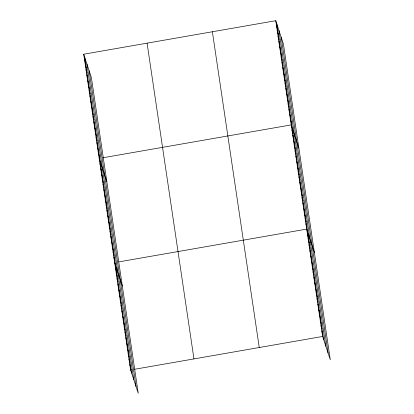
<?xml version="1.0" encoding="UTF-8"?>
<svg xmlns="http://www.w3.org/2000/svg" width="414" height="414" viewBox="0 0 414 414"><rect width="100%" height="100%" fill="white"/><g stroke="black" fill="none" stroke-linecap="round" stroke-linejoin="round"><path stroke-width="0.62" d="M83.706 54.213L91.375 77.542L138.25 393.3L130.581 369.971L83.706 54.213L275.75 20.7L283.419 44.029L330.294 359.787L322.625 336.458L275.75 20.7M102.631 157.812L291.218 124.899L298.887 148.228M118.673 261.912L306.686 229.102L314.361 252.426M130.581 369.971L131.735 369.769M134.612 369.267L322.625 336.458M276.526 25.911L277.525 28.959M277.297 31.122L278.301 34.171M278.068 36.328L279.072 39.377M278.845 41.54L279.848 44.588M279.616 46.751L280.62 49.799M280.392 51.962L281.391 55.01M281.163 57.168L282.167 60.216M281.939 62.379L282.938 65.428M282.71 67.591L283.714 70.639M283.486 72.802L284.485 75.85M284.258 78.008L285.262 81.056M285.034 83.219L286.033 86.267M285.805 88.43L286.809 91.478M286.581 93.642L287.58 96.69M287.352 98.853L288.356 101.896M288.123 104.059L289.127 107.107M288.9 109.27L289.904 112.318M289.671 114.481L290.675 117.529M290.447 119.693L291.446 122.741M291.994 130.11L292.993 133.158M292.765 135.321L293.769 138.369M293.542 140.532L294.54 143.58M294.313 145.738L295.317 148.786M295.089 150.95L296.088 153.998M295.86 156.161L296.864 159.209M296.631 161.372L297.635 164.42M297.407 166.578L298.411 169.626M298.178 171.789L299.182 174.837M298.955 177.001L299.959 180.049M299.726 182.212L300.73 185.26M300.502 187.423L301.501 190.471M301.273 192.629L302.277 195.677M302.049 197.84L303.048 200.888M302.82 203.051L303.824 206.1M303.597 208.263L304.595 211.311M304.368 213.469L305.372 216.517M305.144 218.68L306.143 221.728M305.915 223.891L306.919 226.939M307.483 234.469L308.487 237.517M308.28 239.835L309.284 242.883M309.077 245.207L310.081 248.25M309.874 250.573L310.878 253.622M310.671 255.94L311.675 258.988M311.468 261.306L312.472 264.355M312.265 266.678L313.269 269.726M313.062 272.045L314.066 275.093M313.859 277.411L314.863 280.459M314.656 282.778L315.659 285.826M315.452 288.149L316.456 291.197M316.249 293.516L317.253 296.564M317.046 298.882L318.05 301.93M317.843 304.254L318.847 307.302M318.64 309.62L319.644 312.668M319.437 314.987L320.441 318.035M320.234 320.353L321.238 323.401M321.031 325.725L322.035 328.773M321.828 331.091L322.832 334.139M84.477 59.425L85.481 62.473M85.253 64.636L86.252 67.684M86.024 69.842L87.028 72.89M86.8 75.053L87.799 78.101M87.571 80.264L88.575 83.312M88.342 85.475L89.346 88.524M89.119 90.687L90.123 93.735M89.89 95.893L90.894 98.941M90.666 101.104L91.665 104.152M91.437 106.315L92.441 109.363M92.213 111.526L93.212 114.575M92.984 116.732L93.988 119.781M93.761 121.944L94.759 124.992M94.532 127.155L95.536 130.203M95.308 132.366L96.307 135.414M96.079 137.572L97.083 140.62M96.855 142.783L97.854 145.832M97.626 147.995L98.63 151.043M98.397 153.206L99.401 156.254M99.174 158.412L106.843 181.741M99.945 163.623L100.949 166.671M100.721 168.834L101.72 171.882M101.492 174.046L102.496 177.094M102.268 179.257L103.267 182.305M103.039 184.463L104.043 187.511M103.816 189.674L104.814 192.722M104.587 194.885L105.591 197.933M105.363 200.097L106.362 203.145M106.134 205.303L107.138 208.351M106.91 210.514L107.909 213.562M107.681 215.725L108.685 218.773M108.452 220.936L109.456 223.984M109.229 226.142L110.233 229.19M110 231.354L111.004 234.402M110.776 236.565L111.775 239.613M111.547 241.776L112.551 244.824M112.323 246.987L113.322 250.035M113.094 252.193L114.098 255.241M113.871 257.404L114.869 260.453M114.642 262.616L122.311 285.939M115.439 267.982L116.443 271.03M116.236 273.349L117.24 276.397M117.033 278.72L118.037 281.768M117.83 284.087L118.834 287.135M118.627 289.453L119.63 292.501M119.423 294.82L120.427 297.868M120.22 300.191L121.224 303.239M121.017 305.558L122.021 308.606M121.814 310.924L122.818 313.972M122.611 316.296L123.615 319.344M123.408 321.662L124.412 324.711M124.205 327.029L125.209 330.077M125.002 332.395L126.006 335.443M125.799 337.767L126.803 340.815M126.596 343.134L127.6 346.182M127.393 348.5L128.397 351.548M128.19 353.872L129.194 356.92M128.987 359.238L129.991 362.286M129.784 364.605L130.788 367.653M281.22 37.332L328.095 353.095M278.953 30.439L325.828 346.197M276.754 23.748L323.629 339.506M212.377 31.759L259.252 347.517M147.079 43.154L193.954 358.912M89.176 70.851L136.051 386.609M86.909 63.953L133.784 379.71M84.704 57.261L131.585 373.019"/></g></svg>
